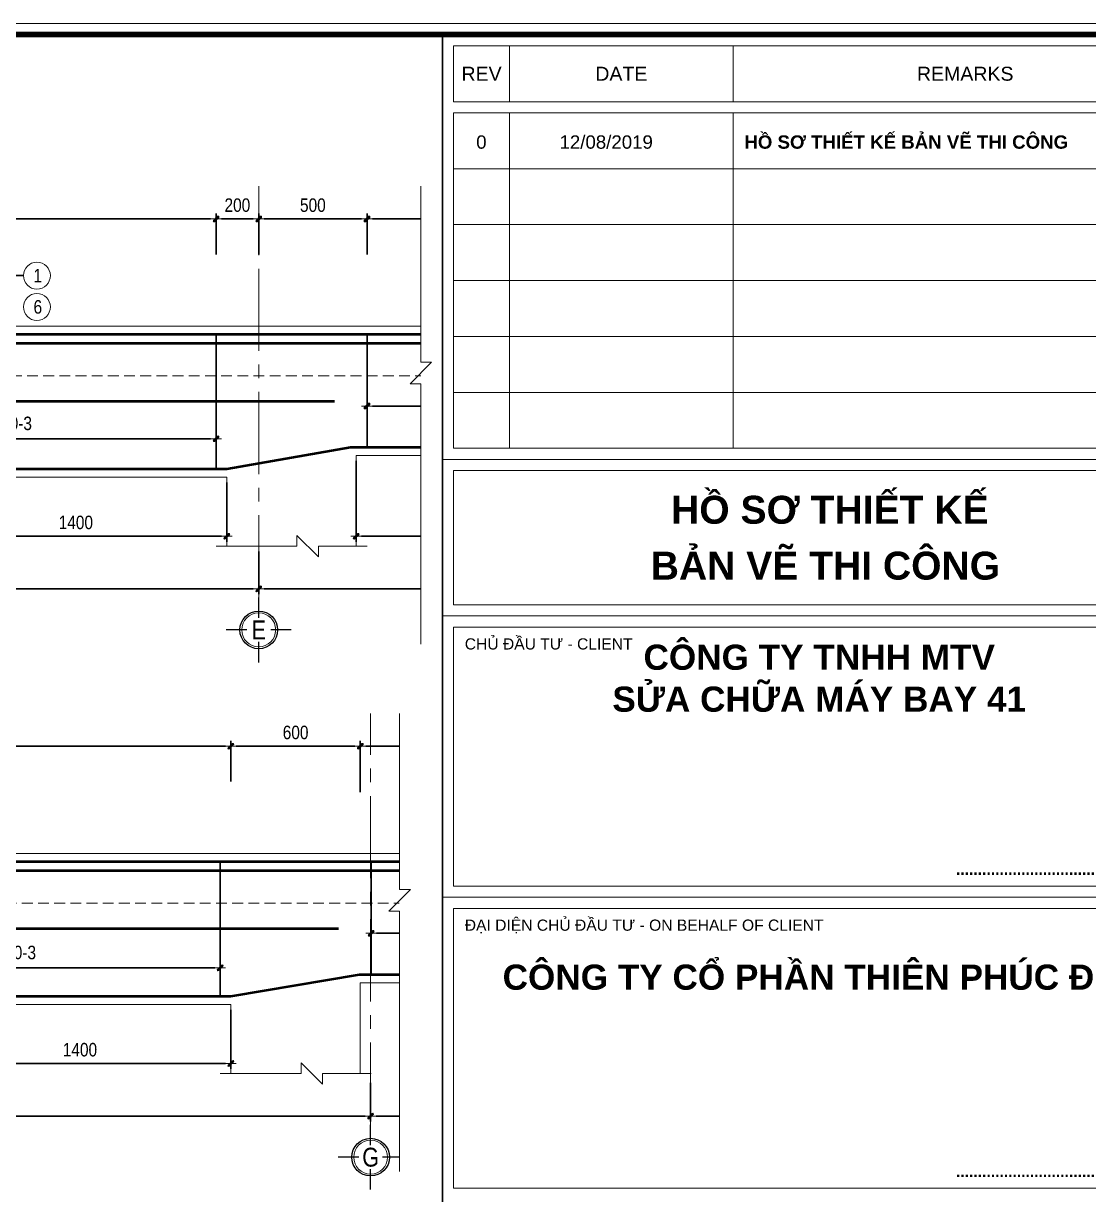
# Model space of a CAD drawing. Header units: millimetres. Extents: x 397144 to 8960116, y 345581 to 674207.
# Drawn here: x 4991324 to 4996262, y 658081 to 663512 of the extents above; entities that cross this region are included whole.
import ezdxf
from ezdxf.enums import TextEntityAlignment as Align
from ezdxf.xclip import XClip

# ---------------------------------------------------------------- set-up
doc = ezdxf.new("R2010")
doc.units = ezdxf.units.MM
doc.header["$XCLIPFRAME"] = 0
doc.header["$PDSIZE"] = -10
doc.linetypes.add('CENTER2', pattern=[28.575, 19.05, -3.175, 3.175, -3.175])
doc.linetypes.add('HIDDEN', pattern=[0.375, 0.25, -0.125])
doc.layers.get('0').update_dxf_attribs({"linetype": 'CONTINUOUS'})
doc.layers.get('Defpoints').update_dxf_attribs({"color": 12, "linetype": 'CONTINUOUS'})
for name, color, linetype, lineweight in [('2', 2, 'CONTINUOUS', 20), ('CDAI', 8, 'CONTINUOUS', 30), ('CTHEP', 2, 'CONTINUOUS', 50), ('DBAO', 3, 'CONTINUOUS', 20), ('DGIONG', 4, 'CONTINUOUS', 13), ('KTH', 150, 'CONTINUOUS', 5), ('Net khuat', 8, 'HIDDEN', 13), ('STICK', 1, 'CONTINUOUS', 9), ('TEXT', 7, 'CONTINUOUS', 15)]:
    doc.layers.add(name, color=color, linetype=linetype, lineweight=lineweight)
doc.layers.add('8', color=8, linetype='CONTINUOUS')
doc.layers.add('CHG_XX_Khung ten$0$TKTC', color=1, linetype='CONTINUOUS')
doc.styles.add('CHG_XX_Khung ten$0$A1 BORDER$0$ARIAL', font='arial.ttf')
doc.styles.add('CHG_XX_Khung ten$0$A1 BORDER$0$Title Block DD$0$ARIAL', font='arial.ttf')
doc.styles.add('CHG_XX_Khung ten$0$A1 BORDER$0$Title Block DD$0$Arial - Bold', font='arialbd.ttf', dxfattribs={"height": 2.5})
doc.styles.add('CHG_XX_Khung ten$0$arial', font='arial.ttf')
doc.styles.add('CHG_XX_Khung ten$0$Arial - Bold', font='arialbd.ttf')
doc.styles.add('CHG_XX_Khung ten$0$ArialB', font='arialbd.ttf')
doc.styles.add('HELVECONDENSE', font='VHELVCN_0.TTF')
doc.styles.add('Star-HelCon', font='VHELVCN_0.TTF')
doc.styles.add('TTP-HelCon', font='VHELVCN_0.TTF')
doc.styles.add('VNI-HELVE-CONDENSE', font='VHELVCN_0.TTF')
doc.dimstyles.new('kc-25', dxfattribs={"dimtxt": 62.5, "dimasz": 20, "dimexe": 20, "dimexo": 50, "dimgap": 25, "dimtad": 3, "dimdec": 0, "dimzin": 0, "dimdsep": 46, "dimtxsty": 'VNI-HELVE-CONDENSE', "dimblk": 'DIM', "dimcen": 2.5, "dimclrd": 256, "dimclre": 154, "dimclrt": 7, "dimaunit": 1, "dimadec": 0, "dimazin": 0, "dimtfac": 1, "dimtdec": 0, "dimtix": 1, "dimtmove": 0, "dimatfit": 3, "dimldrblk": 'DOT', "dimfxl": 1, "dimtolj": 1, "dimtzin": 0, "dimarcsym": 0})
doc.dimstyles.new('TTP-25', dxfattribs={"dimscale": 25, "dimtxt": 2.5, "dimasz": 1, "dimexe": 1, "dimexo": 1, "dimgap": 0.09, "dimtad": 0, "dimdec": 4, "dimrnd": 5, "dimzin": 9, "dimdsep": 46, "dimtxsty": 'TTP-HelCon', "dimblk": 'Stick1', "dimcen": 0.09, "dimdle": 1.5, "dimclrd": 256, "dimclre": 256, "dimclrt": 7, "dimadec": 0, "dimazin": 0, "dimtfac": 1, "dimtdec": 4, "dimtmove": 0, "dimatfit": 3, "dimldrblk": '_ArchTick1', "dimfxl": 1, "dimtvp": 1, "dimtolj": 1, "dimtzin": 0, "dimarcsym": 0})

# ---------------------------------------------------------------- blocks, each defined once
blk = doc.blocks.new('CHG_XX_Khung ten')
for p, q in [((687, 577), (687, 17)), ((687, 501), (824, 501)), ((687, 473), (824, 473)), ((687, 422.69), (824, 422.69))]:
    blk.add_line(p, q)
at = {"linetype": 'Continuous'}
for p, q in [((699, 575), (699, 565)), ((739, 575), (739, 565)), ((699, 563), (699, 503)), ((739, 563), (739, 503))]:
    blk.add_line(p, q, dxfattribs=at)
blk.add_lwpolyline([(15, 579), (826, 579), (826, 15), (15, 15)], close=True)
at = {"color": 4, "linetype": 'Continuous', "const_width": 1}
blk.add_lwpolyline([(17, 577), (824, 577), (824, 17), (17, 17)], close=True, dxfattribs=at)
at = {"linetype": 'Continuous'}
for points in [[(822, 565), (689, 565), (689, 575), (822, 575)], [(822, 553), (689, 553), (689, 563), (822, 563)], [(822, 543), (689, 543), (689, 553), (822, 553)], [(822, 533), (689, 533), (689, 543), (822, 543)], [(822, 523), (689, 523), (689, 533), (822, 533)], [(822, 513), (689, 513), (689, 523), (822, 523)], [(822, 503), (689, 503), (689, 513), (822, 513)], [(689, 499), (822, 499), (822, 475), (689, 475)]]:
    blk.add_lwpolyline(points, close=True, dxfattribs=at)
for s, height, style, p in [('REV', 2.5, 'CHG_XX_Khung ten$0$A1 BORDER$0$ARIAL', (694, 570)), ('DATE', 2.5, 'CHG_XX_Khung ten$0$A1 BORDER$0$ARIAL', (719, 570)), ('REMARKS', 2.5, 'CHG_XX_Khung ten$0$A1 BORDER$0$ARIAL', (780.5, 570)), ('0', 2.39, 'CHG_XX_Khung ten$0$arial', (693.97, 557.78)), ('12/08/2019', 2.389, 'CHG_XX_Khung ten$0$arial', (716.29, 557.78))]:
    blk.add_text(s, height=height, dxfattribs=dict(style=style)).set_placement(p, align=Align.MIDDLE_CENTER)
for s, height, style, p in [('HỒ SƠ THIẾT KẾ BẢN VẼ THI CÔNG', 2.3887, 'CHG_XX_Khung ten$0$ArialB', (741, 557.78)), ('CHỦ ĐẦU TƯ - CLIENT', 2, 'CHG_XX_Khung ten$0$A1 BORDER$0$Title Block DD$0$ARIAL', (691, 468)), ('ĐẠI DIỆN CHỦ ĐẦU TƯ - ON BEHALF OF CLIENT ', 2, 'CHG_XX_Khung ten$0$A1 BORDER$0$Title Block DD$0$ARIAL', (691, 417.69))]:
    blk.add_text(s, height=height, dxfattribs=dict(style=style)).set_placement(p, align=Align.MIDDLE_LEFT)
at = {"style": 'CHG_XX_Khung ten$0$A1 BORDER$0$Title Block DD$0$Arial - Bold'}
for p in [(820, 427.69), (820, 373.62)]:
    blk.add_text('.....................................................', height=2, dxfattribs=at).set_placement(p, align=Align.MIDDLE_RIGHT)
at = {"layer": 'CHG_XX_Khung ten$0$TKTC', "style": 'CHG_XX_Khung ten$0$Arial - Bold'}
for s, p in [('HỒ SƠ THIẾT KẾ', (756.29, 492)), ('BẢN VẼ THI CÔNG', (755.5, 482))]:
    blk.add_text(s, height=5, dxfattribs=at).set_placement(p, align=Align.MIDDLE_CENTER)
at = {"ltscale": 10, "char_height": 4.5, "attachment_point": 2, "style": 'CHG_XX_Khung ten$0$A1 BORDER$0$Title Block DD$0$Arial - Bold', "bg_fill": 2}
for s, insert, width in [('CÔNG TY TNHH MTV\\PSỬA CHỮA MÁY BAY 41', (754.39, 467.87), 83.001), ('CÔNG TY CỔ PHẦN THIÊN PHÚC ĐIỀN', (755.91, 410.64), 121.2929)]:
    blk.add_mtext(s, dxfattribs=dict(at, insert=insert, width=width))
at = {"linetype": 'Continuous'}
for points in [[(689, 471), (822, 471), (822, 424.69), (689, 424.69)], [(689, 420.69), (822, 420.69), (822, 370.62), (689, 370.62)]]:
    blk.add_lwpolyline(points, close=True, dxfattribs=at)
blk = doc.blocks.new('Stick1')
at = {"layer": 'STICK'}
h = blk.add_hatch(color=256, dxfattribs=at)
edge = h.paths.add_edge_path()
edge.add_line((0.3, 0.5), (-0.5, -0.3))
edge.add_arc((-0.4, -0.4), 0.141, 135, 315)
edge.add_line((-0.3, -0.5), (0.5, 0.3))
edge.add_arc((0.4, 0.4), 0.141, 315, 495)
blk.add_line((1, 0), (-1, 0), dxfattribs=at)
blk.add_lwpolyline([(0.3, 0.5), (-0.5, -0.3, 1), (-0.3, -0.5), (0.5, 0.3, 1), (0.3, 0.5, 1)], format="xyb", dxfattribs=at)
blk = doc.blocks.new('*D2038')
at = {"layer": 'Defpoints', "color": 0, "transparency": 16777216}
for p in [(5181357.4, 644032.6), (5179858.4, 643843.6), (5181357.4, 643843.6)]:
    blk.add_point(p, dxfattribs=at)
at = {"layer": 'KTH', "lineweight": -2, "transparency": 16777216}
for p, q in [((5179858.4, 643868.6), (5179858.4, 644057.6)), ((5179883.4, 644032.6), (5181332.4, 644032.6)), ((5181357.4, 643868.6), (5181357.4, 644057.6))]:
    blk.add_line(p, q, dxfattribs=at)
at = {"layer": 'KTH', "lineweight": -2, "transparency": 16777216, "xscale": 25, "yscale": 25, "zscale": 25, "rotation": 180}
blk.add_blockref('Stick1', (5179858.4, 644032.6), dxfattribs=at)
at = {"layer": 'KTH', "lineweight": -2, "transparency": 16777216, "xscale": 25, "yscale": 25, "zscale": 25}
blk.add_blockref('Stick1', (5181357.4, 644032.6), dxfattribs=at)
at = {"layer": 'KTH', "color": 7, "transparency": 16777216, "insert": (5180607.9, 644096.4), "char_height": 62.5, "attachment_point": 5, "style": 'TTP-HelCon'}
blk.add_mtext('\\A1;1500', dxfattribs=at)
blk = doc.blocks.new('_ArchTick1')
at = {"color": 0, "const_width": 3.81}
blk.add_lwpolyline([(-12.7, -12.7), (12.7, 12.7)], dxfattribs=at)
blk = doc.blocks.new('*D2040')
at = {"layer": 'Defpoints', "color": 0, "transparency": 16777216}
for p in [(5177053.4, 643087.6), (5179158.4, 643071.1), (5177053.4, 643013.6)]:
    blk.add_point(p, dxfattribs=at)
at = {"layer": 'KTH', "lineweight": -2, "transparency": 16777216}
for p, q in [((5177053.4, 643062.6), (5177053.4, 642988.6)), ((5179158.4, 643046.1), (5179158.4, 642988.6)), ((5179133.4, 643013.6), (5177078.4, 643013.6))]:
    blk.add_line(p, q, dxfattribs=at)
at = {"layer": 'KTH', "lineweight": -2, "transparency": 16777216, "xscale": 25, "yscale": 25, "zscale": 25, "rotation": 180}
blk.add_blockref('Stick1', (5177053.4, 643013.6), dxfattribs=at)
at = {"layer": 'KTH', "lineweight": -2, "transparency": 16777216, "xscale": 25, "yscale": 25, "zscale": 25}
blk.add_blockref('Stick1', (5179158.4, 643013.6), dxfattribs=at)
at = {"layer": 'KTH', "color": 7, "transparency": 16777216, "insert": (5178105.9, 643083.6), "char_height": 62.5, "attachment_point": 5, "style": 'TTP-HelCon'}
blk.add_mtext('\\A1;4Þ10a150-3', dxfattribs=at)
blk = doc.blocks.new('*D2042')
at = {"layer": 'Defpoints', "color": 0, "transparency": 16777216}
for p in [(5179858.4, 643222.7), (5181357.4, 643239.2), (5181357.4, 643165.2)]:
    blk.add_point(p, dxfattribs=at)
at = {"layer": 'KTH', "lineweight": -2, "transparency": 16777216}
for p, q in [((5179858.4, 643197.7), (5179858.4, 643140.2)), ((5181357.4, 643214.2), (5181357.4, 643140.2)), ((5179883.4, 643165.2), (5181332.4, 643165.2))]:
    blk.add_line(p, q, dxfattribs=at)
at = {"layer": 'KTH', "lineweight": -2, "transparency": 16777216, "xscale": 25, "yscale": 25, "zscale": 25, "rotation": 180}
blk.add_blockref('Stick1', (5179858.4, 643165.2), dxfattribs=at)
at = {"layer": 'KTH', "lineweight": -2, "transparency": 16777216, "xscale": 25, "yscale": 25, "zscale": 25}
blk.add_blockref('Stick1', (5181357.4, 643165.2), dxfattribs=at)
at = {"layer": 'KTH', "color": 7, "transparency": 16777216, "insert": (5180607.9, 643235.1), "char_height": 62.5, "attachment_point": 5, "style": 'TTP-HelCon'}
blk.add_mtext('\\A1;4Þ10a150-3', dxfattribs=at)
blk = doc.blocks.new('*D2053')
at = {"layer": 'Defpoints', "color": 0, "transparency": 16777216}
for p in [(5169856.3, 642515.3), (5179356.3, 642515.2), (5179356.3, 642317.2)]:
    blk.add_point(p, dxfattribs=at)
at = {"layer": 'KTH', "lineweight": -2, "transparency": 16777216}
for p, q in [((5169856.3, 642490.3), (5169856.3, 642292.2)), ((5179356.3, 642490.2), (5179356.3, 642292.2)), ((5169881.3, 642317.2), (5179331.3, 642317.2))]:
    blk.add_line(p, q, dxfattribs=at)
at = {"layer": 'KTH', "lineweight": -2, "transparency": 16777216, "xscale": 25, "yscale": 25, "zscale": 25, "rotation": 180}
blk.add_blockref('Stick1', (5169856.3, 642317.2), dxfattribs=at)
at = {"layer": 'KTH', "lineweight": -2, "transparency": 16777216, "xscale": 25, "yscale": 25, "zscale": 25}
blk.add_blockref('Stick1', (5179356.3, 642317.2), dxfattribs=at)
at = {"layer": 'KTH', "color": 7, "transparency": 16777216, "insert": (5174606.3, 642381.1), "char_height": 62.5, "attachment_point": 5, "style": 'TTP-HelCon'}
blk.add_mtext('\\A1;9500', dxfattribs=at)
blk = doc.blocks.new('*D2054')
at = {"layer": 'Defpoints', "color": 0, "transparency": 16777216}
for p in [(5179356.3, 642515.2), (5185756.3, 642515.2), (5185756.3, 642317.2)]:
    blk.add_point(p, dxfattribs=at)
at = {"layer": 'KTH', "lineweight": -2, "transparency": 16777216}
for p, q in [((5179356.3, 642490.2), (5179356.3, 642292.2)), ((5185756.3, 642490.2), (5185756.3, 642292.2)), ((5179381.3, 642317.2), (5185731.3, 642317.2))]:
    blk.add_line(p, q, dxfattribs=at)
at = {"layer": 'KTH', "lineweight": -2, "transparency": 16777216, "xscale": 25, "yscale": 25, "zscale": 25, "rotation": 180}
blk.add_blockref('Stick1', (5179356.3, 642317.2), dxfattribs=at)
at = {"layer": 'KTH', "lineweight": -2, "transparency": 16777216, "xscale": 25, "yscale": 25, "zscale": 25}
blk.add_blockref('Stick1', (5185756.3, 642317.2), dxfattribs=at)
at = {"layer": 'KTH', "color": 7, "transparency": 16777216, "insert": (5182556.3, 642381), "char_height": 62.5, "attachment_point": 5, "style": 'TTP-HelCon'}
blk.add_mtext('\\A1;6400', dxfattribs=at)
blk = doc.blocks.new('*D2055')
at = {"layer": 'Defpoints', "color": 0, "transparency": 16777216}
for p in [(5185756.3, 642515.2), (5195856.3, 642497.2), (5195856.3, 642317.1)]:
    blk.add_point(p, dxfattribs=at)
at = {"layer": 'KTH', "lineweight": -2, "transparency": 16777216}
for p, q in [((5185756.3, 642490.2), (5185756.3, 642292.1)), ((5195856.3, 642472.2), (5195856.3, 642292.1)), ((5185781.3, 642317.1), (5195831.3, 642317.1))]:
    blk.add_line(p, q, dxfattribs=at)
at = {"layer": 'KTH', "lineweight": -2, "transparency": 16777216, "xscale": 25, "yscale": 25, "zscale": 25, "rotation": 180}
blk.add_blockref('Stick1', (5185756.3, 642317.1), dxfattribs=at)
at = {"layer": 'KTH', "lineweight": -2, "transparency": 16777216, "xscale": 25, "yscale": 25, "zscale": 25}
blk.add_blockref('Stick1', (5195856.3, 642317.1), dxfattribs=at)
at = {"layer": 'KTH', "color": 7, "transparency": 16777216, "insert": (5190806.3, 642380.9), "char_height": 62.5, "attachment_point": 5, "style": 'TTP-HelCon'}
blk.add_mtext('\\A1;10100', dxfattribs=at)
blk = doc.blocks.new('*D2060')
at = {"layer": 'Defpoints', "color": 0, "transparency": 16777216}
for p in [(5179158.4, 644032.6), (5177057.4, 643843.6), (5179158.4, 643843.6)]:
    blk.add_point(p, dxfattribs=at)
at = {"layer": 'KTH', "lineweight": -2, "transparency": 16777216}
for p, q in [((5177057.4, 643868.6), (5177057.4, 644057.6)), ((5177082.4, 644032.6), (5179133.4, 644032.6)), ((5179158.4, 643868.6), (5179158.4, 644057.6))]:
    blk.add_line(p, q, dxfattribs=at)
at = {"layer": 'KTH', "lineweight": -2, "transparency": 16777216, "xscale": 25, "yscale": 25, "zscale": 25, "rotation": 180}
blk.add_blockref('Stick1', (5177057.4, 644032.6), dxfattribs=at)
at = {"layer": 'KTH', "lineweight": -2, "transparency": 16777216, "xscale": 25, "yscale": 25, "zscale": 25}
blk.add_blockref('Stick1', (5179158.4, 644032.6), dxfattribs=at)
at = {"layer": 'KTH', "color": 7, "transparency": 16777216, "insert": (5178107.9, 644096.4), "char_height": 62.5, "attachment_point": 5, "style": 'TTP-HelCon'}
blk.add_mtext('\\A1;2100', dxfattribs=at)
blk = doc.blocks.new('*D2061')
at = {"layer": 'Defpoints', "color": 0, "transparency": 16777216}
for p in [(5195856.3, 642497.2), (5202356.3, 642515.1), (5195856.3, 642317.1)]:
    blk.add_point(p, dxfattribs=at)
at = {"layer": 'KTH', "lineweight": -2, "transparency": 16777216}
for p, q in [((5202356.3, 642490.1), (5202356.3, 642292.1)), ((5195856.3, 642472.2), (5195856.3, 642292.1)), ((5202331.3, 642317.1), (5195881.3, 642317.1))]:
    blk.add_line(p, q, dxfattribs=at)
at = {"layer": 'KTH', "lineweight": -2, "transparency": 16777216, "xscale": 25, "yscale": 25, "zscale": 25, "rotation": 180}
blk.add_blockref('Stick1', (5195856.3, 642317.1), dxfattribs=at)
at = {"layer": 'KTH', "lineweight": -2, "transparency": 16777216, "xscale": 25, "yscale": 25, "zscale": 25}
blk.add_blockref('Stick1', (5202356.3, 642317.1), dxfattribs=at)
at = {"layer": 'KTH', "color": 7, "transparency": 16777216, "insert": (5199106.3, 642380.9), "char_height": 62.5, "attachment_point": 5, "style": 'TTP-HelCon'}
blk.add_mtext('\\A1;6500', dxfattribs=at)
blk = doc.blocks.new('*D2062')
at = {"layer": 'Defpoints', "color": 0, "transparency": 16777216}
for p in [(5193053.4, 643079.1), (5195158.4, 643062.5), (5193053.4, 643005.1)]:
    blk.add_point(p, dxfattribs=at)
at = {"layer": 'KTH', "lineweight": -2, "transparency": 16777216}
for p, q in [((5193053.4, 643054.1), (5193053.4, 642980.1)), ((5195158.4, 643037.5), (5195158.4, 642980.1)), ((5195133.4, 643005.1), (5193078.4, 643005.1))]:
    blk.add_line(p, q, dxfattribs=at)
at = {"layer": 'KTH', "lineweight": -2, "transparency": 16777216, "xscale": 25, "yscale": 25, "zscale": 25, "rotation": 180}
blk.add_blockref('Stick1', (5193053.4, 643005.1), dxfattribs=at)
at = {"layer": 'KTH', "lineweight": -2, "transparency": 16777216, "xscale": 25, "yscale": 25, "zscale": 25}
blk.add_blockref('Stick1', (5195158.4, 643005.1), dxfattribs=at)
at = {"layer": 'KTH', "color": 7, "transparency": 16777216, "insert": (5194105.9, 643075), "char_height": 62.5, "attachment_point": 5, "style": 'TTP-HelCon'}
blk.add_mtext('\\A1;4Þ10a150-3', dxfattribs=at)
blk = doc.blocks.new('*D2067')
at = {"layer": 'Defpoints', "color": 0, "transparency": 16777216}
for p in [(5195208.4, 644032.5), (5193057.4, 643843.5), (5195208.4, 643843.5)]:
    blk.add_point(p, dxfattribs=at)
at = {"layer": 'KTH', "lineweight": -2, "transparency": 16777216}
for p, q in [((5193057.4, 643868.5), (5193057.4, 644057.5)), ((5193082.4, 644032.5), (5195183.4, 644032.5)), ((5195208.4, 643868.5), (5195208.4, 644057.5))]:
    blk.add_line(p, q, dxfattribs=at)
at = {"layer": 'KTH', "lineweight": -2, "transparency": 16777216, "xscale": 25, "yscale": 25, "zscale": 25, "rotation": 180}
blk.add_blockref('Stick1', (5193057.4, 644032.5), dxfattribs=at)
at = {"layer": 'KTH', "lineweight": -2, "transparency": 16777216, "xscale": 25, "yscale": 25, "zscale": 25}
blk.add_blockref('Stick1', (5195208.4, 644032.5), dxfattribs=at)
at = {"layer": 'KTH', "color": 7, "transparency": 16777216, "insert": (5194132.9, 644096.3), "char_height": 62.5, "attachment_point": 5, "style": 'TTP-HelCon'}
blk.add_mtext('\\A1;2150', dxfattribs=at)
blk = doc.blocks.new('*D2069')
at = {"layer": 'Defpoints', "color": 0, "transparency": 16777216}
for p in [(5197357.4, 643305.1), (5195858.4, 643222.5), (5197357.4, 643165.1)]:
    blk.add_point(p, dxfattribs=at)
at = {"layer": 'KTH', "lineweight": -2, "transparency": 16777216}
for p, q in [((5197357.4, 643280.1), (5197357.4, 643140.1)), ((5195858.4, 643197.5), (5195858.4, 643140.1)), ((5195883.4, 643165.1), (5197332.4, 643165.1))]:
    blk.add_line(p, q, dxfattribs=at)
at = {"layer": 'KTH', "lineweight": -2, "transparency": 16777216, "xscale": 25, "yscale": 25, "zscale": 25, "rotation": 180}
blk.add_blockref('Stick1', (5195858.4, 643165.1), dxfattribs=at)
at = {"layer": 'KTH', "lineweight": -2, "transparency": 16777216, "xscale": 25, "yscale": 25, "zscale": 25}
blk.add_blockref('Stick1', (5197357.4, 643165.1), dxfattribs=at)
at = {"layer": 'KTH', "color": 7, "transparency": 16777216, "insert": (5196607.9, 643235), "char_height": 62.5, "attachment_point": 5, "style": 'TTP-HelCon'}
blk.add_mtext('\\A1;4Þ10a150-3', dxfattribs=at)
blk = doc.blocks.new('*D2071')
at = {"layer": 'Defpoints', "color": 0, "transparency": 16777216}
for p in [(5195808.4, 644032.5), (5195808.4, 643843.5), (5197357.4, 643843.5)]:
    blk.add_point(p, dxfattribs=at)
at = {"layer": 'KTH', "lineweight": -2, "transparency": 16777216}
for p, q in [((5195808.4, 643868.5), (5195808.4, 644057.5)), ((5197332.4, 644032.5), (5195833.4, 644032.5)), ((5197357.4, 643868.5), (5197357.4, 644057.5))]:
    blk.add_line(p, q, dxfattribs=at)
at = {"layer": 'KTH', "lineweight": -2, "transparency": 16777216, "xscale": 25, "yscale": 25, "zscale": 25, "rotation": 180}
blk.add_blockref('Stick1', (5195808.4, 644032.5), dxfattribs=at)
at = {"layer": 'KTH', "lineweight": -2, "transparency": 16777216, "xscale": 25, "yscale": 25, "zscale": 25}
blk.add_blockref('Stick1', (5197357.4, 644032.5), dxfattribs=at)
at = {"layer": 'KTH', "color": 7, "transparency": 16777216, "insert": (5196582.9, 644096.3), "char_height": 62.5, "attachment_point": 5, "style": 'TTP-HelCon'}
blk.add_mtext('\\A1;1550', dxfattribs=at)
blk = doc.blocks.new('dau truc')
blk.add_circle((0, 0), 180)
at = {"layer": '8'}
for p, q in [((0, 127), (0, 345)), ((-127, 0), (-345, 0)), ((345, 0), (127, 0)), ((0, -345), (0, -127))]:
    blk.add_line(p, q, dxfattribs=at)
blk.add_circle((0, 0), 200, dxfattribs=at)
at = {"layer": 'TEXT', "style": 'HELVECONDENSE'}
blk.add_attdef('A', text='', height=233, dxfattribs=at).set_placement((0, 0), align=Align.MIDDLE)
blk = doc.blocks.new('*D2026')
at = {"layer": 'Defpoints', "color": 0, "transparency": 16777216}
for p in [(5179356.3, 644032.6), (5179158.4, 643843.6), (5179356.3, 643843.6)]:
    blk.add_point(p, dxfattribs=at)
at = {"layer": 'KTH', "lineweight": -2, "transparency": 16777216}
for p, q in [((5179158.4, 643868.6), (5179158.4, 644057.6)), ((5179183.4, 644032.6), (5179331.3, 644032.6)), ((5179356.3, 643868.6), (5179356.3, 644057.6))]:
    blk.add_line(p, q, dxfattribs=at)
at = {"layer": 'KTH', "lineweight": -2, "transparency": 16777216, "xscale": 25, "yscale": 25, "zscale": 25, "rotation": 180}
blk.add_blockref('Stick1', (5179158.4, 644032.6), dxfattribs=at)
at = {"layer": 'KTH', "lineweight": -2, "transparency": 16777216, "xscale": 25, "yscale": 25, "zscale": 25}
blk.add_blockref('Stick1', (5179356.3, 644032.6), dxfattribs=at)
at = {"layer": 'KTH', "color": 7, "transparency": 16777216, "insert": (5179257.4, 644096.4), "char_height": 62.5, "attachment_point": 5, "style": 'TTP-HelCon'}
blk.add_mtext('\\A1;200', dxfattribs=at)
blk = doc.blocks.new('*D2027')
at = {"layer": 'Defpoints', "color": 0, "transparency": 16777216}
for p in [(5179858.4, 644032.6), (5179356.3, 643843.6), (5179858.4, 643843.6)]:
    blk.add_point(p, dxfattribs=at)
at = {"layer": 'KTH', "lineweight": -2, "transparency": 16777216}
for p, q in [((5179356.3, 643868.6), (5179356.3, 644057.6)), ((5179381.3, 644032.6), (5179833.4, 644032.6)), ((5179858.4, 643868.6), (5179858.4, 644057.6))]:
    blk.add_line(p, q, dxfattribs=at)
at = {"layer": 'KTH', "lineweight": -2, "transparency": 16777216, "xscale": 25, "yscale": 25, "zscale": 25, "rotation": 180}
blk.add_blockref('Stick1', (5179356.3, 644032.6), dxfattribs=at)
at = {"layer": 'KTH', "lineweight": -2, "transparency": 16777216, "xscale": 25, "yscale": 25, "zscale": 25}
blk.add_blockref('Stick1', (5179858.4, 644032.6), dxfattribs=at)
at = {"layer": 'KTH', "color": 7, "transparency": 16777216, "insert": (5179607.4, 644096.4), "char_height": 62.5, "attachment_point": 5, "style": 'TTP-HelCon'}
blk.add_mtext('\\A1;500', dxfattribs=at)
blk = doc.blocks.new('*D2030')
at = {"layer": 'Defpoints', "color": 0, "transparency": 16777216}
for p in [(5177808.4, 642835.3), (5179208.4, 642835.2), (5179208.4, 642561)]:
    blk.add_point(p, dxfattribs=at)
at = {"layer": 'KTH', "lineweight": -2, "transparency": 16777216}
for p, q in [((5177808.4, 642810.3), (5177808.4, 642536)), ((5179208.4, 642810.2), (5179208.4, 642536)), ((5177833.4, 642561), (5179183.4, 642561))]:
    blk.add_line(p, q, dxfattribs=at)
at = {"layer": 'KTH', "lineweight": -2, "transparency": 16777216, "xscale": 25, "yscale": 25, "zscale": 25, "rotation": 180}
blk.add_blockref('Stick1', (5177808.4, 642561), dxfattribs=at)
at = {"layer": 'KTH', "lineweight": -2, "transparency": 16777216, "xscale": 25, "yscale": 25, "zscale": 25}
blk.add_blockref('Stick1', (5179208.4, 642561), dxfattribs=at)
at = {"layer": 'KTH', "color": 7, "transparency": 16777216, "insert": (5178508.4, 642624.9), "char_height": 62.5, "attachment_point": 5, "style": 'TTP-HelCon'}
blk.add_mtext('\\A1;1400', dxfattribs=at)
blk = doc.blocks.new('DIM')
h = blk.add_hatch(color=1)
h.paths.add_polyline_path([(0.49, 0.29, 1), (0.29, 0.49), (-0.19, 0), (0.19, 0)])
h.paths.add_polyline_path([(0.19, 0), (-0.19, 0), (-0.49, -0.29, 1), (-0.29, -0.49)])
at = {"color": 9}
for p, q in [((-0.19, 0), (-1.5, 0)), ((0.19, 0), (1.5, 0))]:
    blk.add_line(p, q, dxfattribs=at)
at = {"color": 1}
for p, q in [((-0.49, -0.29), (0.29, 0.49)), ((-0.29, -0.49), (0.49, 0.29)), ((-0.19, 0), (0.19, 0))]:
    blk.add_line(p, q, dxfattribs=at)
blk.add_arc((-0.39, -0.39), 0.138, 135, 315, dxfattribs=at)
blk = doc.blocks.new('*D1198')
at = {"layer": 'Defpoints', "color": 0, "transparency": 16777216}
for p in [(5179808.4, 642935.2), (5180808.4, 642721), (5180808.4, 642561)]:
    blk.add_point(p, dxfattribs=at)
at = {"layer": 'KTH', "lineweight": -2, "transparency": 16777216}
for p, q in [((5179808.4, 642910.2), (5179808.4, 642536)), ((5180808.4, 642696), (5180808.4, 642536)), ((5179833.4, 642561), (5180783.4, 642561))]:
    blk.add_line(p, q, dxfattribs=at)
at = {"layer": 'KTH', "lineweight": -2, "transparency": 16777216, "xscale": 25, "yscale": 25, "zscale": 25, "rotation": 180}
blk.add_blockref('Stick1', (5179808.4, 642561), dxfattribs=at)
at = {"layer": 'KTH', "lineweight": -2, "transparency": 16777216, "xscale": 25, "yscale": 25, "zscale": 25}
blk.add_blockref('Stick1', (5180808.4, 642561), dxfattribs=at)
at = {"layer": 'KTH', "color": 7, "transparency": 16777216, "insert": (5180308.4, 642624.9), "char_height": 62.5, "attachment_point": 5, "style": 'TTP-HelCon'}
blk.add_mtext('\\A1;1000', dxfattribs=at)
blk = doc.blocks.new('*D2034')
at = {"layer": 'Defpoints', "color": 0, "transparency": 16777216}
for p in [(5195808.4, 644032.5), (5195208.4, 643843.5), (5195808.4, 643794.8)]:
    blk.add_point(p, dxfattribs=at)
at = {"layer": 'KTH', "lineweight": -2, "transparency": 16777216}
for p, q in [((5195208.4, 643868.5), (5195208.4, 644057.5)), ((5195233.4, 644032.5), (5195783.4, 644032.5)), ((5195808.4, 643819.8), (5195808.4, 644057.5))]:
    blk.add_line(p, q, dxfattribs=at)
at = {"layer": 'KTH', "lineweight": -2, "transparency": 16777216, "xscale": 25, "yscale": 25, "zscale": 25, "rotation": 180}
blk.add_blockref('Stick1', (5195208.4, 644032.5), dxfattribs=at)
at = {"layer": 'KTH', "lineweight": -2, "transparency": 16777216, "xscale": 25, "yscale": 25, "zscale": 25}
blk.add_blockref('Stick1', (5195808.4, 644032.5), dxfattribs=at)
at = {"layer": 'KTH', "color": 7, "transparency": 16777216, "insert": (5195508.4, 644096.3), "char_height": 62.5, "attachment_point": 5, "style": 'TTP-HelCon'}
blk.add_mtext('\\A1;600', dxfattribs=at)
blk = doc.blocks.new('*D2016')
at = {"layer": 'Defpoints', "color": 0, "transparency": 16777216}
for p in [(5193808.5, 642835.3), (5195208.5, 642835.2), (5195208.5, 642561)]:
    blk.add_point(p, dxfattribs=at)
at = {"layer": 'KTH', "lineweight": -2, "transparency": 16777216}
for p, q in [((5193808.5, 642810.3), (5193808.5, 642536)), ((5195208.5, 642810.2), (5195208.5, 642536)), ((5193833.5, 642561), (5195183.5, 642561))]:
    blk.add_line(p, q, dxfattribs=at)
at = {"layer": 'KTH', "lineweight": -2, "transparency": 16777216, "xscale": 25, "yscale": 25, "zscale": 25, "rotation": 180}
blk.add_blockref('Stick1', (5193808.5, 642561), dxfattribs=at)
at = {"layer": 'KTH', "lineweight": -2, "transparency": 16777216, "xscale": 25, "yscale": 25, "zscale": 25}
blk.add_blockref('Stick1', (5195208.5, 642561), dxfattribs=at)
at = {"layer": 'KTH', "color": 7, "transparency": 16777216, "insert": (5194508.5, 642624.9), "char_height": 62.5, "attachment_point": 5, "style": 'TTP-HelCon'}
blk.add_mtext('\\A1;1400', dxfattribs=at)
blk = doc.blocks.new('*D1698')
at = {"layer": 'Defpoints', "color": 0, "transparency": 16777216}
for p in [(5203100.1, 630867.2), (5206650.1, 630843.8), (5206650.1, 630669)]:
    blk.add_point(p, dxfattribs=at)
at = {"layer": 'KTH', "lineweight": -2, "transparency": 16777216}
for p, q in [((5203100.1, 630842.2), (5203100.1, 630644)), ((5206650.1, 630818.8), (5206650.1, 630644)), ((5203125.1, 630669), (5206625.1, 630669))]:
    blk.add_line(p, q, dxfattribs=at)
at = {"layer": 'KTH', "lineweight": -2, "transparency": 16777216, "xscale": 25, "yscale": 25, "zscale": 25, "rotation": 180}
blk.add_blockref('Stick1', (5203100.1, 630669), dxfattribs=at)
at = {"layer": 'KTH', "lineweight": -2, "transparency": 16777216, "xscale": 25, "yscale": 25, "zscale": 25}
blk.add_blockref('Stick1', (5206650.1, 630669), dxfattribs=at)
at = {"layer": 'KTH', "color": 7, "transparency": 16777216, "insert": (5204875.1, 630732.8), "char_height": 62.5, "attachment_point": 5, "style": 'TTP-HelCon'}
blk.add_mtext('\\A1;5050', dxfattribs=at)
blk = doc.blocks.new('AX-23')
at = {"layer": 'CDAI', "ltscale": 52.5}
for p, q in [((5179158.43687, 643500.21642), (5179158.43687, 642874.24063)), ((5179858.43827, 643500.21258), (5179858.43827, 642970.21258)), ((5195158.43895, 643500.08487), (5195158.43895, 642970.08487)), ((5195158.43895, 643500.08487), (5195158.43895, 642874.18801)), ((5195858.43826, 643500.08104), (5195858.43826, 642970.08104)), ((5195858.43826, 643500.08104), (5195858.43826, 642970.08104))]:
    blk.add_line(p, q, dxfattribs=at)
at = {"layer": 'CTHEP'}
for p, q in [((5177057.47635, 643456.27539), (5181357.43827, 643456.27539)), ((5193053.43895, 643456.27539), (5197357.43826, 643456.27539)), ((5170125.03766, 643187.27665), (5179707.09928, 643187.22852)), ((5186125.0662, 643187.27665), (5195707.12782, 643187.22852))]:
    blk.add_line(p, q, dxfattribs=at)
for points in [[(5210678.44019, 643496.13721), (5163537.28851, 643496.29177)], [(5163595.52747, 643250.68189), (5163595.52747, 642974.29181), (5170027.41841, 642974.27066), (5170607.28015, 642874.26875), (5179208.43687, 642874.24047), (5179782.48238, 642974.23858), (5186008.5266, 642974.2181), (5186608.43827, 642874.21613), (5195208.43895, 642874.18785), (5195804.61955, 642974.18589), (5202007.80519, 642974.16549), (5202608.43826, 642874.16351), (5210608.44019, 642874.13721), (5210608.44019, 643335.29438)]]:
    blk.add_lwpolyline(points, dxfattribs=at)
at = {"layer": 'DBAO'}
for points in [[(5170133.77361, 643535.44821), (5179356.34312, 643535.21264)], [(5179356.34312, 643535.21538), (5186008.44042, 643535.17424)], [(5186008.44042, 643535.17424), (5195208.43895, 643535.08487)], [(5195208.43895, 643535.08487), (5202356.34312, 643534.90229)], [(5179808.43827, 642935.21258), (5186008.44042, 642935.17424)], [(5179808.43827, 642515.21258), (5179808.43827, 642935.21258)], [(5195808.43826, 642935.08104), (5202008.43894, 642935.08104)], [(5195808.43826, 642515.08104), (5195808.43826, 642935.08104)], [(5195808.43826, 642515.08104), (5195808.43826, 642935.08104)], [(5170608.40973, 642515.28472), (5170608.40973, 642835.25891), (5179208.43687, 642835.21642), (5179208.43687, 642515.21642)], [(5186608.43827, 642515.16658), (5186608.43827, 642835.16658), (5195208.43895, 642835.08487), (5195208.43895, 642515.08487)]]:
    blk.add_lwpolyline(points, dxfattribs=at)
at = {"layer": 'DGIONG'}
for points in [[(5179158.43687, 642515.21642), (5179533.43827, 642515.21258), (5179533.43827, 642565.21258), (5179633.43827, 642465.21258), (5179633.43827, 642515.21258), (5179858.43827, 642515.21258)], [(5195158.43895, 642515.08487), (5195533.43826, 642515.08104), (5195533.43826, 642565.08104), (5195633.43826, 642465.08104), (5195633.43826, 642515.08104), (5195858.43826, 642515.08104)], [(5195158.43895, 642515.08487), (5195533.43826, 642515.08104), (5195533.43826, 642565.08104), (5195633.43826, 642465.08104), (5195633.43826, 642515.08104), (5195858.43826, 642515.08104)]]:
    blk.add_lwpolyline(points, dxfattribs=at)
for centre in [(5178327.91485, 643770.09294), (5178327.91485, 643624.79394)]:
    blk.add_circle(centre, 62.5, dxfattribs=at)
at = {"layer": 'Net khuat', "linetype": 'CENTER2', "ltscale": 20}
for p, q in [((5179356.34312, 642277.79477), (5179356.34312, 644283.13741)), ((5195856.34312, 642277.79477), (5195856.34312, 644283.13741))]:
    blk.add_line(p, q, dxfattribs=at)
at = {"layer": 'Net khuat', "ltscale": 200}
blk.add_lwpolyline([(5163507.28851, 642935.29177), (5163507.28851, 642935.29177), (5163807.28851, 642935.29177), (5163807.28851, 643305.29177), (5210408.4402, 643305.13721), (5210408.4402, 642935.13721), (5210408.4402, 642935.13721), (5210708.4402, 642935.13721)], dxfattribs=at)
at = {"layer": '2', "ltscale": 300}
ref = blk.add_blockref('dau truc', (5179356.34312, 642126.93023), dxfattribs=dict(at, xscale=0.4367131292819977, yscale=0.4367131292819977, zscale=0.4367131292819977))
ref.add_attrib('A', 'E', dxfattribs={"layer": 'TEXT', "height": 87.5, "style": 'HELVECONDENSE'}).set_placement((5179356.34312, 642126.93023), align=Align.MIDDLE)
ref = blk.add_blockref('dau truc', (5195856.34312, 642126.93023), dxfattribs=dict(at, xscale=0.4367131292819977, yscale=0.4367131292819977, zscale=0.4367131292819977))
ref.add_attrib('A', 'G', dxfattribs={"layer": 'TEXT', "height": 87.5, "style": 'HELVECONDENSE'}).set_placement((5195856.34312, 642126.93023), align=Align.MIDDLE)
at = {"layer": 'TEXT', "style": 'Star-HelCon'}
for s, p in [('1', (5178332.08151, 643770.09294)), ('6', (5178332.08151, 643624.79394))]:
    blk.add_text(s, height=62.5, dxfattribs=at).set_placement(p, align=Align.MIDDLE)
at = {"layer": 'KTH'}
for base, p1, p2, picture, middle in [((5179158.43687, 644032.61076), (5177057.43687, 643843.60692), (5179158.43687, 643843.60692), '*D2060', (5178107.93687, 644096.44409)), ((5179356.343121, 644032.610756), (5179158.436873, 643843.606925), (5179356.343121, 643843.606925), '*D2026', (5179257.389997, 644096.444089)), ((5179858.438268, 644032.610756), (5179356.343121, 643843.606925), (5179858.438268, 643843.606925), '*D2027', (5179607.390694, 644096.444089)), ((5181357.43827, 644032.60692), (5179858.43827, 643843.60692), (5181357.43827, 643843.60692), '*D2038', (5180607.93827, 644096.44026)), ((5195208.43895, 644032.47921), (5193057.43895, 643843.47921), (5195208.43895, 643843.47538), '*D2067', (5194132.93895, 644096.31254)), ((5195808.43826, 644032.47921), (5195208.43895, 643843.47538), (5195808.43826, 643794.83451), '*D2034', (5195508.43861, 644096.31254)), ((5179356.34312, 642317.23149), (5169856.34312, 642515.28855), (5179356.34312, 642515.2145), '*D2053', (5174606.34312, 642381.06483)), ((5185756.34312, 642317.18871), (5179356.34312, 642515.2145), (5185756.34312, 642515.16658), '*D2054', (5182556.34312, 642381.02204)), ((5195856.34312, 642317.10317), (5185756.34312, 642515.16658), (5195856.34312, 642497.23286), '*D2055', (5190806.34312, 642380.9365))]:
    dim = blk.add_linear_dim(base=base, p1=p1, p2=p2, angle=180, dimstyle='TTP-25', override={"dimtmove": 1}, dxfattribs=at)
    dim.commit()
    dim.dimension.update_dxf_attribs({"geometry": picture, "text_midpoint": middle})
for base, p1, p2, picture, middle in [((5195808.43826, 644032.47538), (5197357.43826, 643843.47538), (5195808.43826, 643843.47538), '*D2071', (5196582.93826, 644096.30871)), ((5180808.43827, 642561.02671), (5179808.43827, 642935.21258), (5180808.43827, 642720.97789), '*D1198', (5180308.43827, 642624.86005)), ((5179208.43687, 642561.02671), (5177808.43687, 642835.25891), (5179208.43687, 642835.24456), '*D2030', (5178508.43687, 642624.86005)), ((5195208.46541, 642561.02671), (5193808.46541, 642835.25891), (5195208.46541, 642835.24456), '*D2016', (5194508.46541, 642624.86005)), ((5195856.34312, 642317.10317), (5202356.34312, 642515.08104), (5195856.34312, 642497.23286), '*D2061', (5199106.34312, 642380.9365))]:
    dim = blk.add_linear_dim(base=base, p1=p1, p2=p2, dimstyle='TTP-25', override={"dimtmove": 1}, dxfattribs=at)
    dim.commit()
    dim.dimension.update_dxf_attribs({"geometry": picture, "text_midpoint": middle})
for base, p1, p2, picture, middle in [((5197357.43826, 643165.06786), (5195858.43826, 643222.54121), (5197357.43826, 643305.08104), '*D2069', (5196607.93826, 643234.98452)), ((5181357.43827, 643165.1994), (5179858.43827, 643222.67275), (5181357.43827, 643239.19941), '*D2042', (5180607.93827, 643235.11607))]:
    dim = blk.add_linear_dim(base=base, p1=p1, p2=p2, text='4Þ10a150-3', dimstyle='TTP-25', override={"dimtmove": 1}, dxfattribs=at)
    dim.commit()
    dim.dimension.update_dxf_attribs({"geometry": picture, "text_midpoint": middle})
for base, p1, p2, picture, middle in [((5177053.43687, 643013.64406), (5179158.43687, 643071.11741), (5177053.43687, 643087.64407), '*D2040', (5178105.93687, 643083.56072)), ((5193053.43895, 643005.06436), (5195158.43895, 643062.53771), (5193053.43895, 643079.06437), '*D2062', (5194105.93895, 643074.98103))]:
    dim = blk.add_linear_dim(base=base, p1=p1, p2=p2, angle=180, text='4Þ10a150-3', dimstyle='TTP-25', override={"dimtmove": 1}, dxfattribs=at)
    dim.commit()
    dim.dimension.update_dxf_attribs({"geometry": picture, "text_midpoint": middle})
at = {"layer": 'DGIONG'}
blk.add_leader([(5178062.89303, 643496.28483), (5178062.89276, 643770.09294), (5178265.41485, 643770.09294)], dimstyle='kc-25', override={"dimtad": 0, "dimldrblk": 'ArchTick', "dimfxl": 100, "dimarcsym": 1}, dxfattribs=at)
blk = doc.blocks.new('AX-27')
at = {"layer": 'CTHEP'}
blk.add_line((5190832.99736, 631537.16738), (5207172.75832, 631537.19678), dxfattribs=at)
blk.add_lwpolyline([(5190645.0723, 631229.20875), (5190645.0723, 631828.16738, -0.414213562), (5190665.0723, 631848.16738), (5222080.0723, 631848.11118, -0.414213562), (5222100.0723, 631828.11118), (5222100.0723, 630122.71044)], format="xyb", dxfattribs=at)
blk.add_lwpolyline([(5190743.69701, 631764.44661), (5190743.69701, 631226.16738), (5207789.00913, 631226.1654), (5207789.00913, 631226.1654)], dxfattribs=at)
at = {"layer": 'DBAO'}
for p, q in [((5222150.0723, 631886.88758), (5190600.0723, 631887.17371)), ((5206650.05757, 631187.11108), (5203100.0723, 631187.11108))]:
    blk.add_line(p, q, dxfattribs=at)
at = {"layer": 'KTH'}
dim = blk.add_linear_dim(base=(5206650.05675, 630668.98006), p1=(5203100.0723, 630867.16738), p2=(5206650.05675, 630843.78593), angle=180, text='5050', dimstyle='TTP-25', override={"dimtmove": 1}, dxfattribs=at)
dim.commit()
dim.dimension.update_dxf_attribs({"geometry": '*D1698', "text_midpoint": (5204875.06453, 630732.81339)})

msp = doc.modelspace()

# ---------------------------------------------------------------- block references
at = {"layer": 'CDAI'}
ref = msp.add_blockref('AX-27', (-208658.81597, 28291.35448), dxfattribs=at)
XClip(ref).set_block_clipping_path([(5206490.1826790404, 629128.1945804181), (5222619.9768636106, 632536.7371158923)])
at = {"layer": 'KTH', "ltscale": 0.8, "xscale": 25.92478421702978, "yscale": 25.92478421702978, "zscale": 25.92478421702978}
msp.add_blockref('CHG_XX_Khung ten', (4975456.08674, 648501.85593), dxfattribs=at)

# ---------------------------------------------------------------- next in the draw order: linework, layer by layer
at = {"layer": 'CDAI', "ltscale": 0.8}
msp.add_lwpolyline([(4975896.80807, 663460.45642), (4993266.4135, 663460.45642), (4993266.4135, 648942.57726), (4975896.80807, 648942.57726)], close=True, dxfattribs=at)
msp.add_lwpolyline([(4975896.80807, 663460.45642), (4993266.4135, 663460.45642), (4993266.4135, 648942.57726), (4975896.80807, 648942.57726)], close=True, dxfattribs=at)
at = {"layer": 'DGIONG'}
for points in [[(4993166.43014, 662757.59406), (4993166.43014, 661941.0957), (4993216.43014, 661941.0957), (4993116.43014, 661841.0957), (4993166.43014, 661841.0957), (4993166.43014, 660633.40358)], [(4993067.69786, 660312.28328), (4993067.69786, 659495.78491), (4993117.69786, 659495.78491), (4993017.69786, 659395.78491), (4993067.69786, 659395.78491), (4993067.69786, 658188.09279)]]:
    msp.add_lwpolyline(points, dxfattribs=at)

# ---------------------------------------------------------------- next in the draw order: block references
at = {"layer": 'CDAI'}
ref = msp.add_blockref('AX-23', (-186941.60671, 18572.76065), dxfattribs=at)
XClip(ref).set_block_clipping_path([(5162838.4147851393, 641890.0055557135), (5180108.0368533898, 644184.8334098988)])
ref = msp.add_blockref('AX-23', (-202922.67872, 16127.44531), dxfattribs=at)
XClip(ref).set_block_clipping_path([(5179014.559062589, 641943.8354041688), (5195989.113988705, 644184.8379719499)])

doc.saveas('drawing.dxf')
